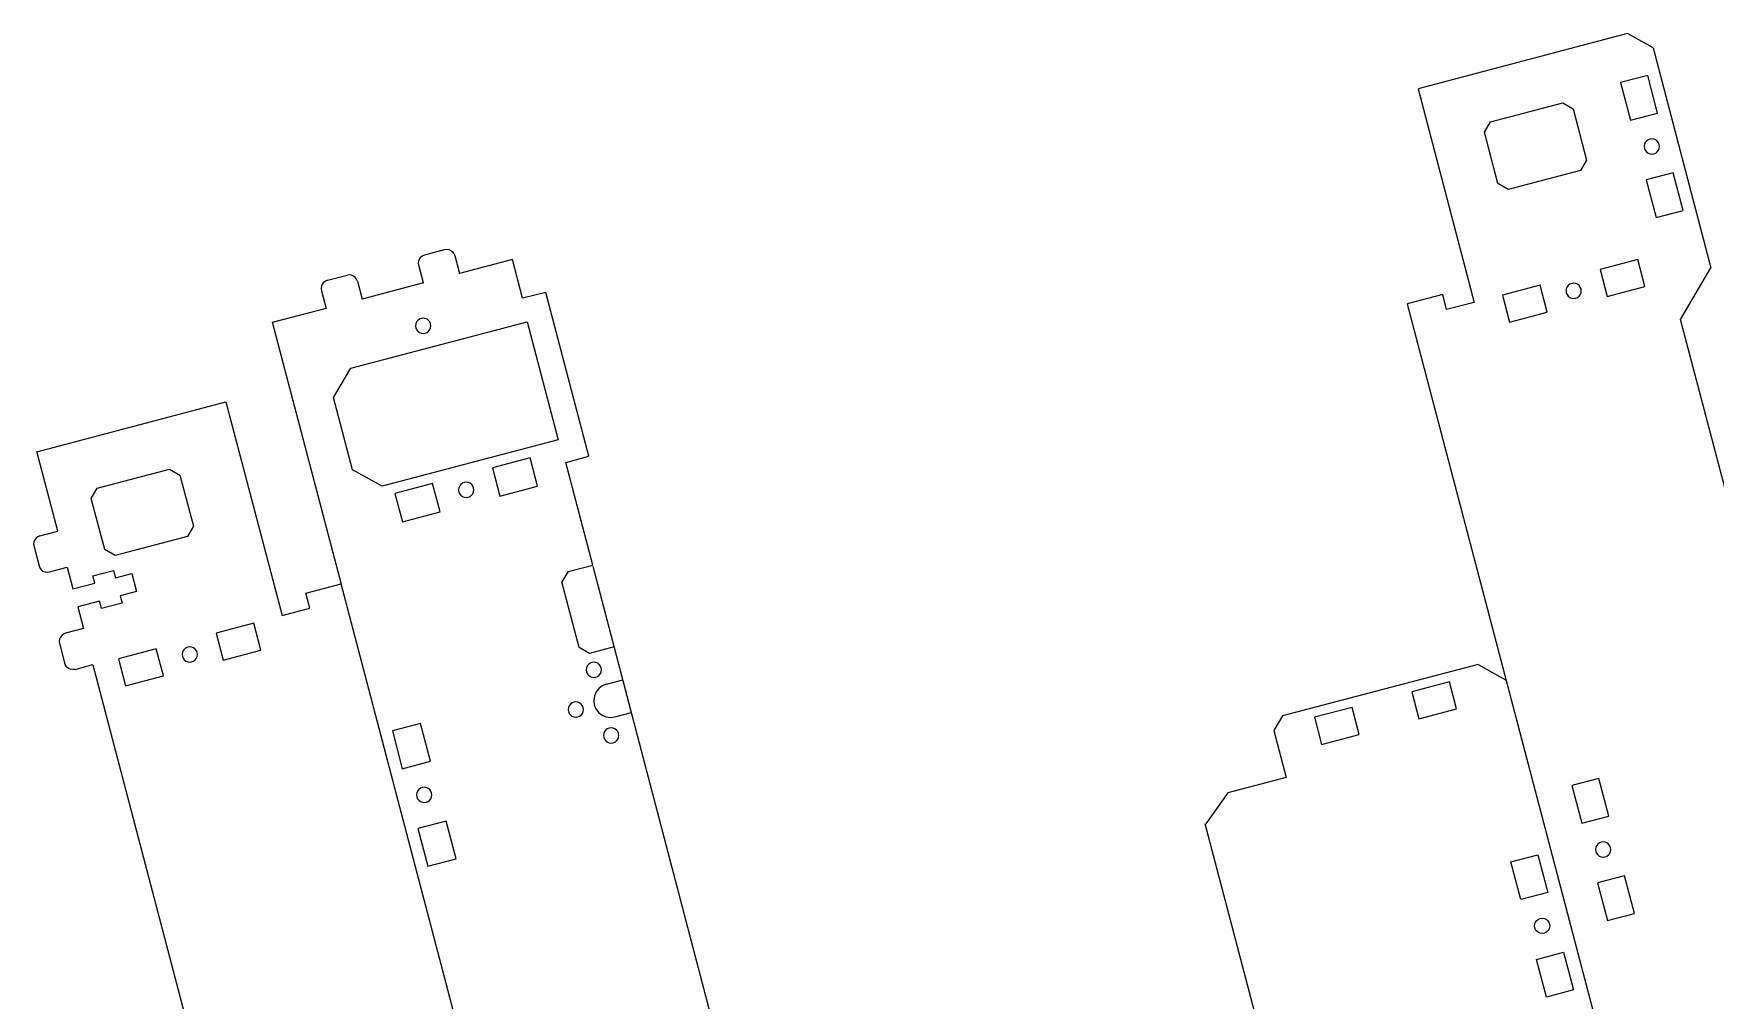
# Model space of a CAD drawing. Extents: x 0 to 870, y 0 to 458.
# Drawn here: x 0.1 to 396.9, y 230.4 to 458.4 of the extents above; entities that cross this region are included whole.
import ezdxf

# ---------------------------------------------------------------- set-up
doc = ezdxf.new("R2010")
doc.units = 0
doc.layers.get('0').update_dxf_attribs({"linetype": 'CONTINUOUS'})

msp = doc.modelspace()

# ---------------------------------------------------------------- linework, layer by layer
at = {"color": 2}
for p, q in [((376.139, 458.421), (326.719, 445.428)), ((382.196, 455.048), (376.139, 458.421)), ((382.196, 455.048), (395.81, 403.225)), ((326.719, 445.428), (339.954, 395.051)), ((333.473, 393.347), (332.537, 396.91)), ((339.954, 395.051), (333.473, 393.347)), ((64.3407, 326.453), (72.7068, 328.651)), ((65.2762, 322.891), (64.3407, 326.453)), ((58.747, 321.175), (65.2762, 322.891))]:
    msp.add_line(p, q, dxfattribs=at)
at = {"color": 0}
for p, q in [((380.898, 448.578), (374.512, 446.899)), ((383.23, 439.699), (380.898, 448.578)), ((374.512, 446.899), (376.844, 438.019)), ((343.807, 437.589), (360.867, 442.073)), ((360.867, 442.073), (363.308, 440.651)), ((363.308, 440.651), (366.473, 428.6)), ((342.379, 435.151), (343.807, 437.589)), ((376.844, 438.019), (383.23, 439.699)), ((345.544, 423.1), (342.379, 435.151)), ((380.333, 432.717), (380.15, 432.287)), ((380.623, 433.091), (380.333, 432.717)), ((380.996, 433.373), (380.623, 433.091)), ((381.43, 433.55), (380.996, 433.373)), ((381.9, 433.61), (381.43, 433.55)), ((382.365, 433.546), (381.9, 433.61)), ((382.799, 433.366), (382.365, 433.546)), ((383.17, 433.081), (382.799, 433.366)), ((383.452, 432.707), (383.17, 433.081)), ((383.632, 432.269), (383.452, 432.707)), ((366.473, 428.6), (365.047, 426.163)), ((380.15, 432.287), (380.086, 431.821)), ((380.086, 431.821), (380.146, 431.355)), ((380.146, 431.355), (380.323, 430.918)), ((380.323, 430.918), (380.608, 430.548)), ((380.608, 430.548), (380.979, 430.258)), ((380.979, 430.258), (381.413, 430.078)), ((381.413, 430.078), (381.878, 430.015)), ((381.878, 430.015), (382.344, 430.075)), ((382.344, 430.075), (382.782, 430.251)), ((382.782, 430.251), (383.155, 430.534)), ((383.155, 430.534), (383.445, 430.904)), ((383.445, 430.907), (383.628, 431.341)), ((383.628, 431.341), (383.692, 431.804)), ((383.692, 431.804), (383.632, 432.269)), ((365.047, 426.163), (347.986, 421.679)), ((386.93, 425.605), (380.548, 423.926)), ((389.266, 416.726), (386.93, 425.605)), ((347.986, 421.679), (345.544, 423.1)), ((380.548, 423.926), (382.88, 415.047)), ((382.88, 415.047), (389.266, 416.726)), ((378.555, 405.141), (369.658, 402.802)), ((380.231, 398.769), (378.555, 405.141)), ((369.658, 402.802), (371.33, 396.434)), ((355.537, 399.094), (346.64, 396.755)), ((346.64, 396.755), (348.313, 390.384)), ((357.212, 392.723), (355.537, 399.094)), ((361.696, 398.237), (361.632, 397.771)), ((361.632, 397.771), (361.692, 397.305)), ((361.692, 397.305), (361.869, 396.871)), ((361.879, 398.671), (361.696, 398.237)), ((361.869, 396.871), (362.155, 396.498)), ((362.169, 399.041), (361.879, 398.671)), ((362.543, 399.323), (362.169, 399.041)), ((362.977, 399.503), (362.543, 399.323)), ((363.442, 399.56), (362.977, 399.503)), ((363.911, 399.496), (363.442, 399.56)), ((364.345, 399.316), (363.911, 399.496)), ((364.716, 399.03), (364.345, 399.316)), ((364.702, 396.483), (364.991, 396.857)), ((364.998, 398.657), (364.716, 399.03)), ((364.991, 396.857), (365.171, 397.291)), ((365.178, 398.219), (364.998, 398.657)), ((365.171, 397.291), (365.238, 397.753)), ((365.238, 397.753), (365.178, 398.219)), ((371.33, 396.434), (380.231, 398.769)), ((362.155, 396.498), (362.525, 396.208)), ((362.525, 396.208), (362.959, 396.028)), ((362.959, 396.028), (363.425, 395.965)), ((363.425, 395.965), (363.89, 396.025)), ((363.89, 396.025), (364.328, 396.201)), ((364.328, 396.201), (364.702, 396.483)), ((75.0066, 379.543), (116.584, 390.465)), ((90.3002, 389.996), (90.2353, 389.53)), ((90.2353, 389.53), (90.2945, 389.064)), ((90.2945, 389.064), (90.4723, 388.627)), ((90.4819, 390.43), (90.3002, 389.996)), ((90.7701, 390.804), (90.4819, 390.43)), ((91.1447, 391.086), (90.7701, 390.804)), ((91.5804, 391.262), (91.1447, 391.086)), ((92.0461, 391.322), (91.5804, 391.262)), ((92.5117, 391.259), (92.0461, 391.322)), ((92.946, 391.079), (92.5117, 391.259)), ((93.3178, 390.79), (92.946, 391.079)), ((93.6018, 390.416), (93.3178, 390.79)), ((93.5937, 388.613), (93.7754, 389.047)), ((93.7796, 389.978), (93.6018, 390.416)), ((93.7754, 389.047), (93.8389, 389.513)), ((93.8389, 389.513), (93.7796, 389.978)), ((116.584, 390.465), (123.904, 362.603)), ((348.313, 390.384), (357.212, 392.723)), ((90.4723, 388.627), (90.7577, 388.253)), ((90.7577, 388.253), (91.1296, 387.964)), ((91.1296, 387.964), (91.5624, 387.784)), ((91.5624, 387.784), (92.0281, 387.72)), ((92.0281, 387.72), (92.4952, 387.777)), ((92.4952, 387.777), (92.9308, 387.957)), ((92.9308, 387.957), (93.3055, 388.243)), ((93.3055, 388.243), (93.5937, 388.613)), ((70.896, 372.614), (75.0066, 379.543)), ((75.3787, 355.551), (70.896, 372.614)), ((123.904, 362.603), (82.3253, 351.681)), ((117.283, 358.362), (108.385, 356.027)), ((119.036, 351.689), (117.283, 358.362)), ((15.1626, 351.252), (32.224, 355.734)), ((32.224, 355.734), (34.6645, 354.312)), ((34.6645, 354.312), (37.8312, 342.263)), ((82.3253, 351.681), (75.3787, 355.551)), ((108.385, 356.027), (110.138, 349.352)), ((13.7349, 348.815), (15.1626, 351.252)), ((94.2633, 352.316), (85.3652, 349.978)), ((85.3652, 349.978), (87.1195, 343.305)), ((96.0176, 345.642), (94.2633, 352.316)), ((100.463, 351.309), (100.4, 350.843)), ((100.463, 351.309), (100.4, 350.843)), ((100.4, 350.843), (100.459, 350.376)), ((100.4, 350.843), (100.459, 350.376)), ((100.459, 350.376), (100.637, 349.94)), ((100.459, 350.376), (100.637, 349.94)), ((100.645, 351.743), (100.463, 351.309)), ((100.645, 351.743), (100.463, 351.309)), ((100.637, 349.94), (100.921, 349.566)), ((100.637, 349.94), (100.921, 349.566)), ((100.933, 352.114), (100.645, 351.743)), ((100.933, 352.114), (100.645, 351.743)), ((100.921, 349.566), (101.293, 349.278)), ((100.921, 349.566), (101.293, 349.278)), ((101.308, 352.399), (100.933, 352.114)), ((101.308, 352.399), (100.933, 352.114)), ((101.293, 349.278), (101.727, 349.096)), ((101.293, 349.278), (101.727, 349.096)), ((101.743, 352.577), (101.308, 352.399)), ((101.743, 352.577), (101.308, 352.399)), ((102.21, 352.636), (101.743, 352.577)), ((102.21, 352.636), (101.743, 352.577)), ((102.676, 352.572), (102.21, 352.636)), ((102.676, 352.572), (102.21, 352.636)), ((102.658, 349.092), (103.094, 349.269)), ((102.658, 349.092), (103.094, 349.269)), ((103.109, 352.389), (102.676, 352.572)), ((103.109, 352.389), (102.676, 352.572)), ((103.094, 349.269), (103.469, 349.553)), ((103.094, 349.269), (103.469, 349.553)), ((103.481, 352.101), (103.109, 352.389)), ((103.481, 352.101), (103.109, 352.389)), ((103.469, 349.553), (103.757, 349.925)), ((103.469, 349.553), (103.757, 349.925)), ((103.766, 351.728), (103.481, 352.101)), ((103.766, 351.728), (103.481, 352.101)), ((103.757, 349.925), (103.939, 350.359)), ((103.757, 349.925), (103.939, 350.359)), ((103.944, 351.292), (103.766, 351.728)), ((103.944, 351.292), (103.766, 351.728)), ((103.939, 350.359), (104.003, 350.825)), ((103.939, 350.359), (104.003, 350.825)), ((104.003, 350.825), (103.944, 351.292)), ((104.003, 350.825), (103.944, 351.292)), ((110.138, 349.352), (119.036, 351.689)), ((16.9002, 336.763), (13.7349, 348.815)), ((87.1195, 343.305), (96.0176, 345.642)), ((101.727, 349.096), (102.193, 349.032)), ((101.727, 349.096), (102.193, 349.032)), ((102.193, 349.032), (102.658, 349.092)), ((102.193, 349.032), (102.658, 349.092)), ((37.8312, 342.263), (36.4035, 339.824)), ((36.4035, 339.824), (19.3421, 335.341)), ((19.3421, 335.341), (16.9002, 336.763)), ((52.0869, 319.374), (43.1892, 317.037)), ((53.7602, 313.004), (52.0869, 319.374)), ((36.0729, 313.557), (35.6979, 313.274)), ((36.5083, 313.735), (36.0729, 313.557)), ((36.9753, 313.794), (36.5083, 313.735)), ((37.4414, 313.731), (36.9753, 313.794)), ((37.8739, 313.549), (37.4414, 313.731)), ((38.2461, 313.262), (37.8739, 313.549)), ((43.1892, 317.037), (44.862, 310.666)), ((29.0683, 313.327), (20.1704, 310.989)), ((20.1704, 310.989), (21.8433, 304.618)), ((30.7413, 306.957), (29.0683, 313.327)), ((35.2282, 312.469), (35.1634, 312.004)), ((35.1634, 312.004), (35.2227, 311.539)), ((35.2227, 311.539), (35.4005, 311.104)), ((35.4101, 312.903), (35.2282, 312.469)), ((35.4005, 311.104), (35.6842, 310.73)), ((35.6979, 313.274), (35.4101, 312.903)), ((35.6842, 310.73), (36.0564, 310.443)), ((36.0564, 310.443), (36.4892, 310.261)), ((36.4892, 310.261), (36.9549, 310.198)), ((36.9549, 310.198), (37.422, 310.257)), ((37.422, 310.257), (37.8573, 310.435)), ((37.8573, 310.435), (38.2323, 310.719)), ((38.2323, 310.719), (38.5202, 311.091)), ((38.53, 312.889), (38.2461, 313.262)), ((38.5202, 311.091), (38.7022, 311.524)), ((38.7078, 312.454), (38.53, 312.889)), ((38.7022, 311.524), (38.7671, 311.988)), ((38.7671, 311.988), (38.7078, 312.454)), ((44.862, 310.666), (53.7602, 313.004)), ((131.036, 309.669), (130.748, 309.298)), ((131.411, 309.952), (131.036, 309.669)), ((131.846, 310.13), (131.411, 309.952)), ((132.312, 310.189), (131.846, 310.13)), ((132.778, 310.126), (132.312, 310.189)), ((133.211, 309.944), (132.778, 310.126)), ((133.583, 309.656), (133.211, 309.944)), ((133.867, 309.281), (133.583, 309.656)), ((21.8433, 304.618), (30.7413, 306.957)), ((130.566, 308.864), (130.503, 308.398)), ((130.503, 308.398), (130.562, 307.932)), ((130.562, 307.932), (130.74, 307.497)), ((130.748, 309.298), (130.566, 308.864)), ((130.74, 307.497), (131.024, 307.123)), ((131.024, 307.123), (131.396, 306.836)), ((131.396, 306.836), (131.829, 306.654)), ((131.829, 306.654), (132.294, 306.59)), ((132.294, 306.59), (132.76, 306.649)), ((132.76, 306.649), (133.196, 306.826)), ((133.196, 306.826), (133.57, 307.111)), ((133.57, 307.111), (133.857, 307.482)), ((133.857, 307.482), (134.04, 307.916)), ((134.045, 308.847), (133.867, 309.281)), ((134.04, 307.916), (134.104, 308.38)), ((134.104, 308.38), (134.045, 308.847)), ((334.138, 305.554), (325.258, 303.221)), ((335.816, 299.171), (334.138, 305.554)), ((325.258, 303.221), (326.935, 296.838)), ((126.312, 299.475), (126.249, 299.01)), ((126.249, 299.01), (126.308, 298.544)), ((126.308, 298.544), (126.486, 298.108)), ((126.496, 299.908), (126.312, 299.475)), ((126.486, 298.108), (126.77, 297.734)), ((126.782, 300.28), (126.496, 299.908)), ((126.77, 297.734), (127.142, 297.447)), ((127.157, 300.564), (126.782, 300.28)), ((127.593, 300.742), (127.157, 300.564)), ((128.058, 300.801), (127.593, 300.742)), ((128.524, 300.737), (128.058, 300.801)), ((128.957, 300.556), (128.524, 300.737)), ((128.942, 297.437), (129.316, 297.721)), ((129.329, 300.268), (128.957, 300.556)), ((129.316, 297.721), (129.605, 298.093)), ((129.613, 299.893), (129.329, 300.268)), ((129.605, 298.093), (129.786, 298.526)), ((129.79, 299.457), (129.613, 299.893)), ((129.786, 298.526), (129.85, 298.992)), ((129.85, 298.992), (129.79, 299.457)), ((311.165, 299.519), (302.285, 297.186)), ((312.842, 293.136), (311.165, 299.519)), ((326.935, 296.838), (335.816, 299.171)), ((91.4329, 295.712), (84.7605, 293.958)), ((84.7605, 293.958), (87.0977, 285.06)), ((93.7715, 286.814), (91.4329, 295.712)), ((127.142, 297.447), (127.575, 297.265)), ((127.575, 297.265), (128.04, 297.2)), ((128.04, 297.2), (128.506, 297.259)), ((128.506, 297.259), (128.942, 297.437)), ((134.813, 293.824), (134.632, 293.39)), ((135.102, 294.195), (134.813, 293.824)), ((135.476, 294.478), (135.102, 294.195)), ((135.912, 294.656), (135.476, 294.478)), ((136.378, 294.715), (135.912, 294.656)), ((136.843, 294.652), (136.378, 294.715)), ((137.276, 294.47), (136.843, 294.652)), ((137.648, 294.182), (137.276, 294.47)), ((137.932, 293.809), (137.648, 294.182)), ((138.11, 293.373), (137.932, 293.809)), ((302.285, 297.186), (303.962, 290.803)), ((134.632, 293.39), (134.568, 292.924)), ((134.568, 292.924), (134.627, 292.458)), ((134.627, 292.458), (134.805, 292.023)), ((134.805, 292.023), (135.089, 291.65)), ((135.089, 291.65), (135.461, 291.361)), ((135.461, 291.361), (135.894, 291.18)), ((135.894, 291.18), (136.36, 291.116)), ((136.36, 291.116), (136.826, 291.175)), ((136.826, 291.175), (137.261, 291.353)), ((137.261, 291.353), (137.636, 291.637)), ((137.636, 291.637), (137.922, 292.008)), ((137.922, 292.008), (138.104, 292.442)), ((138.104, 292.442), (138.169, 292.908)), ((138.169, 292.908), (138.11, 293.373)), ((303.962, 290.803), (312.842, 293.136)), ((87.0977, 285.06), (93.7715, 286.814)), ((369.397, 282.771), (363.015, 281.094)), ((371.733, 273.891), (369.397, 282.771)), ((90.551, 279.35), (90.4875, 278.885)), ((90.4875, 278.885), (90.5468, 278.419)), ((90.5468, 278.419), (90.7246, 277.983)), ((90.7327, 279.785), (90.551, 279.35)), ((90.7246, 277.983), (91.0085, 277.609)), ((91.0209, 280.157), (90.7327, 279.785)), ((91.3956, 280.44), (91.0209, 280.157)), ((91.8312, 280.618), (91.3956, 280.44)), ((92.2983, 280.677), (91.8312, 280.618)), ((92.764, 280.614), (92.2983, 280.677)), ((93.1982, 280.432), (92.764, 280.614)), ((93.5687, 280.144), (93.1982, 280.432)), ((93.5563, 277.596), (93.8445, 277.968)), ((93.8541, 279.769), (93.5687, 280.144)), ((93.8445, 277.968), (94.0276, 278.401)), ((94.0319, 279.334), (93.8541, 279.769)), ((94.0276, 278.401), (94.0911, 278.867)), ((94.0911, 278.867), (94.0319, 279.334)), ((363.015, 281.094), (365.347, 272.214)), ((91.0085, 277.609), (91.3804, 277.32)), ((91.3804, 277.32), (91.8146, 277.139)), ((91.8146, 277.139), (92.2803, 277.074)), ((92.2803, 277.074), (92.7474, 277.133)), ((92.7474, 277.133), (93.1831, 277.311)), ((93.1831, 277.311), (93.5563, 277.596)), ((365.347, 272.214), (371.733, 273.891)), ((97.481, 272.692), (90.8071, 270.939)), ((90.8071, 270.939), (93.1443, 262.041)), ((99.8181, 263.794), (97.481, 272.692)), ((368.653, 266.478), (368.589, 266.014)), ((368.589, 266.014), (368.649, 265.548)), ((368.836, 266.911), (368.653, 266.478)), ((369.125, 267.283), (368.836, 266.911)), ((369.499, 267.567), (369.125, 267.283)), ((369.933, 267.745), (369.499, 267.567)), ((370.399, 267.804), (369.933, 267.745)), ((370.865, 267.74), (370.399, 267.804)), ((371.299, 267.559), (370.865, 267.74)), ((371.673, 267.272), (371.299, 267.559)), ((371.955, 266.899), (371.673, 267.272)), ((372.135, 266.463), (371.955, 266.899)), ((372.128, 265.533), (372.195, 265.997)), ((372.195, 265.997), (372.135, 266.463)), ((93.1443, 262.041), (99.8181, 263.794)), ((348.634, 263.075), (355.018, 264.752)), ((350.967, 254.194), (348.634, 263.075)), ((355.018, 264.752), (357.35, 255.871)), ((368.649, 265.548), (368.826, 265.113)), ((368.826, 265.113), (369.111, 264.739)), ((369.111, 264.739), (369.482, 264.452)), ((369.482, 264.452), (369.916, 264.27)), ((369.916, 264.27), (370.381, 264.207)), ((370.381, 264.207), (370.847, 264.267)), ((370.847, 264.267), (371.284, 264.444)), ((371.284, 264.444), (371.658, 264.728)), ((371.658, 264.728), (371.948, 265.1)), ((371.948, 265.1), (372.128, 265.533)), ((375.433, 259.798), (369.051, 258.12)), ((369.051, 258.12), (371.383, 249.24)), ((377.769, 250.917), (375.433, 259.798)), ((357.35, 255.871), (350.967, 254.194)), ((371.383, 249.24), (377.769, 250.917)), ((354.207, 247.995), (354.274, 248.459)), ((354.266, 247.529), (354.207, 247.995)), ((354.446, 247.093), (354.266, 247.529)), ((354.274, 248.459), (354.453, 248.892)), ((354.729, 246.72), (354.446, 247.093)), ((354.453, 248.892), (354.743, 249.264)), ((355.103, 246.433), (354.729, 246.72)), ((354.743, 249.264), (355.117, 249.548)), ((355.533, 246.251), (355.103, 246.433)), ((355.117, 249.548), (355.554, 249.725)), ((355.999, 246.188), (355.533, 246.251)), ((355.554, 249.725), (356.02, 249.785)), ((356.468, 246.247), (355.999, 246.188)), ((356.02, 249.785), (356.485, 249.721)), ((356.902, 246.425), (356.468, 246.247)), ((356.485, 249.721), (356.919, 249.539)), ((357.276, 246.709), (356.902, 246.425)), ((356.919, 249.539), (357.29, 249.253)), ((357.565, 247.081), (357.276, 246.709)), ((357.29, 249.253), (357.576, 248.879)), ((357.748, 247.513), (357.565, 247.081)), ((357.576, 248.879), (357.752, 248.444)), ((357.812, 247.978), (357.748, 247.513)), ((357.752, 248.444), (357.812, 247.978)), ((354.669, 240.101), (361.054, 241.778)), ((357.004, 231.221), (354.669, 240.101)), ((361.054, 241.778), (363.386, 232.898)), ((363.386, 232.898), (357.004, 231.221))]:
    msp.add_line(p, q, dxfattribs=at)
at = {"color": 5}
for p, q in [((90.9422, 404.354), (91.0124, 404.872)), ((91.0124, 404.872), (91.2139, 405.352)), ((91.2139, 405.352), (91.5321, 405.765)), ((91.5321, 405.765), (91.9469, 406.082)), ((91.9469, 406.082), (92.4292, 406.28)), ((92.4292, 406.28), (97.0636, 407.497)), ((97.0636, 407.497), (97.5801, 407.561)), ((97.5801, 407.561), (98.0955, 407.49)), ((98.0955, 407.49), (98.5767, 407.289)), ((98.5767, 407.289), (98.9887, 406.968)), ((98.9887, 406.968), (99.3041, 406.552)), ((99.3041, 406.552), (99.5013, 406.068)), ((99.5013, 406.068), (100.607, 401.86)), ((113.091, 405.134), (100.572, 401.842)), ((115.492, 395.997), (113.091, 405.134)), ((69.4574, 400.244), (74.0904, 401.461)), ((74.6069, 401.525), (74.0904, 401.461)), ((75.1237, 401.454), (74.6069, 401.525)), ((75.6035, 401.253), (75.1237, 401.454)), ((76.0155, 400.932), (75.6035, 401.253)), ((76.3309, 400.516), (76.0155, 400.932)), ((91.0071, 403.835), (90.9422, 404.354)), ((92.112, 399.63), (91.0071, 403.835)), ((68.0392, 398.836), (67.969, 398.318)), ((67.969, 398.318), (68.035, 397.803)), ((68.035, 397.803), (69.1402, 393.594)), ((68.2406, 399.32), (68.0392, 398.836)), ((68.5602, 399.729), (68.2406, 399.32)), ((68.9751, 400.046), (68.5602, 399.729)), ((69.4574, 400.244), (68.9751, 400.046)), ((76.5281, 400.032), (76.3309, 400.516)), ((76.5281, 400.032), (77.6344, 395.827)), ((92.112, 399.63), (77.6192, 395.824)), ((120.968, 397.365), (115.492, 395.997)), ((131.116, 358.736), (120.968, 397.365)), ((69.1402, 393.594), (56.4444, 390.26)), ((5.8443, 341.07), (0.9095, 359.844)), ((125.654, 357.314), (131.116, 358.736)), ((132.02, 333.084), (125.654, 357.314)), ((0.215, 338.559), (0.1433, 338.044)), ((0.1433, 338.044), (1.4263, 332.893)), ((0.4162, 339.04), (0.215, 338.559)), ((0.7372, 339.452), (0.4162, 339.04)), ((1.152, 339.768), (0.7372, 339.452)), ((1.6357, 339.965), (1.152, 339.768)), ((1.6357, 339.965), (5.8443, 341.07)), ((1.4263, 332.893), (1.6233, 332.411)), ((1.6233, 332.411), (1.9389, 331.996)), ((1.9389, 331.996), (2.3509, 331.677)), ((2.3509, 331.677), (2.8319, 331.475)), ((2.8319, 331.475), (3.35, 331.404)), ((3.35, 331.404), (3.8681, 331.471)), ((3.8681, 331.471), (8.0753, 332.576)), ((8.0753, 332.576), (9.4189, 327.46)), ((14.0877, 330.545), (19.0211, 331.84)), ((14.5452, 328.807), (14.0877, 330.545)), ((19.0211, 331.84), (19.4772, 330.102)), ((19.4772, 330.102), (23.2971, 331.107)), ((23.2971, 331.107), (24.4133, 326.86)), ((126.205, 331.602), (124.779, 329.16)), ((126.216, 331.56), (132.02, 333.084)), ((9.4189, 327.46), (14.5452, 328.807)), ((24.4133, 326.86), (20.5934, 325.855)), ((20.5934, 325.855), (21.0495, 324.119)), ((128.844, 313.684), (124.779, 329.16)), ((15.66, 324.56), (10.5351, 323.213)), ((10.5351, 323.213), (11.8787, 318.097)), ((16.1175, 322.822), (15.66, 324.56)), ((21.0495, 324.119), (16.1175, 322.822)), ((11.8787, 318.097), (7.6715, 316.992)), ((6.2494, 315.587), (6.1791, 315.07)), ((6.1791, 315.07), (7.4607, 309.921)), ((6.452, 316.067), (6.2494, 315.587)), ((6.7717, 316.479), (6.452, 316.067)), ((7.1879, 316.794), (6.7717, 316.479)), ((7.6715, 316.992), (7.1879, 316.794)), ((131.287, 312.258), (128.844, 313.684)), ((137.09, 313.783), (131.287, 312.258)), ((7.4607, 309.921), (7.6578, 309.438)), ((9.9026, 308.497), (14.1097, 309.602)), ((340.89, 309.672), (294.771, 297.556)), ((7.9733, 309.022), (7.6578, 309.438)), ((8.3867, 308.704), (7.9733, 309.022)), ((8.8677, 308.503), (8.3867, 308.704)), ((9.3844, 308.433), (8.8677, 308.503)), ((9.9026, 308.497), (9.3844, 308.433)), ((135.254, 305.029), (139.123, 306.046)), ((132.412, 302.215), (132.271, 301.18)), ((132.817, 303.177), (132.412, 302.215)), ((133.456, 304.002), (132.817, 303.177)), ((134.287, 304.635), (133.456, 304.002)), ((135.254, 305.029), (134.287, 304.635)), ((132.271, 301.18), (132.402, 300.144)), ((132.402, 300.144), (132.796, 299.178)), ((132.796, 299.178), (133.429, 298.345)), ((133.429, 298.345), (134.254, 297.706)), ((134.254, 297.706), (135.216, 297.302)), ((137.287, 297.291), (141.155, 298.308)), ((294.771, 297.556), (292.698, 294.094)), ((135.216, 297.302), (136.251, 297.16)), ((136.251, 297.16), (137.287, 297.291)), ((292.698, 294.094), (295.611, 283.02)), ((295.611, 283.02), (281.865, 279.334)), ((281.865, 279.334), (276.643, 272.095)), ((300.354, 181.364), (276.519, 272.094))]:
    msp.add_line(p, q, dxfattribs=at)
at = {"color": 3}
for p, q in [((388.673, 391.029), (395.81, 403.225)), ((332.537, 396.91), (324.171, 394.712)), ((324.171, 394.712), (394.578, 126.709)), ((58.2164, 383.78), (56.4885, 390.359)), ((458.28, 126.07), (388.673, 391.029)), ((72.7357, 328.537), (58.2164, 383.78)), ((0.9178, 359.787), (45.5126, 371.553)), ((45.5126, 371.553), (58.747, 321.175)), ((199.456, 76.4893), (132.111, 332.787)), ((142.819, 61.7693), (72.7068, 328.651)), ((14.1345, 309.56), (87.9009, 28.7679))]:
    msp.add_line(p, q, dxfattribs=at)
at = {"color": 6}
msp.add_line((340.869, 309.674), (347.523, 305.905), dxfattribs=at)

doc.saveas('drawing.dxf')
